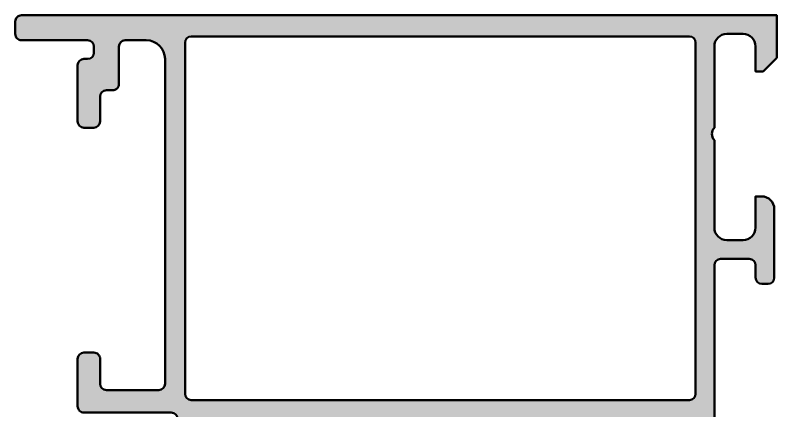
# Model space of a CAD drawing. Extents: x -15 to 68, y 0 to 85.
# Drawn here: x -15 to 46, y 53.3 to 85 of the extents above; entities that cross this region are included whole.
import ezdxf

# ---------------------------------------------------------------- set-up
doc = ezdxf.new("R2010")
doc.units = 0
doc.layers.add('0S-Alu contour', color=7, linetype='Continuous', lineweight=50)
doc.layers.add('0S-Alu hatch', color=252, linetype='Continuous', lineweight=25)

# ---------------------------------------------------------------- blocks, each defined once
blk = doc.blocks.new('501710__3BBF20E8_DFB6_48A4_8364_830B2A5478DB_')
at = {"layer": '0S-Alu hatch'}
h = blk.add_hatch(color=256, dxfattribs=at)
edge = h.paths.add_edge_path()
edge.add_line((-10.00000000000008, 76.5), (-10.00000000000008, 80.99999999999997))
edge.add_ellipse((-9.5000000000001, 80.99999999999999), major_axis=(-0.4999999999999858, 0), ratio=1, start_angle=269.9999999999984, end_angle=360, ccw=False)
edge.add_line((-9.500000000000085, 81.49999999999996), (-9.200000000000072, 81.49999999999996))
edge.add_arc((-9.200000000000072, 81.99999999999997), 0.5, 270, 360)
edge.add_line((-8.700000000000072, 81.99999999999997), (-8.700000000000072, 82.49999999999999))
edge.add_arc((-9.200000000000072, 82.49999999999999), 0.5, 0, 90)
edge.add_line((-9.200000000000072, 82.99999999999997), (-14.50000000000008, 82.99999999999997))
edge.add_ellipse((-14.5000000000001, 83.49999999999996), major_axis=(-0.4999999999999858, 0), ratio=1, start_angle=0, end_angle=90.00000000000159, ccw=False)
edge.add_line((-15.00000000000008, 83.49999999999997), (-15.00000000000008, 84.49999999999997))
edge.add_ellipse((-14.5000000000001, 84.49999999999999), major_axis=(-0.4999999999999858, 0), ratio=1, start_angle=269.9999999999984, end_angle=360, ccw=False)
edge.add_line((-14.50000000000008, 84.99999999999999), (45.99999999999991, 85))
edge.add_line((45.99999999999991, 85), (45.99999999999991, 81.60000000000001))
edge.add_line((45.99999999999991, 81.60000000000001), (44.89999999999992, 80.5))
edge.add_line((44.89999999999992, 80.5), (44.29999999999991, 80.5))
edge.add_line((44.29999999999991, 80.5), (44.29999999999991, 82.5))
edge.add_arc((43.29999999999992, 82.5), 1, 0, 90)
edge.add_line((43.29999999999992, 83.49999999999999), (41.99999999999991, 83.49999999999999))
edge.add_arc((41.99999999999991, 82.5), 1, 90, 180)
edge.add_line((40.99999999999991, 82.5), (40.99999999999991, 76))
edge.add_arc((41.52499999999991, 75.5), 0.7250000000000015, 136.3971810272967, 223.6028189727033)
edge.add_line((40.99999999999991, 75), (40.99999999999991, 68))
edge.add_arc((41.99999999999991, 68), 1, 180, 270)
edge.add_line((41.99999999999991, 67), (43.29999999999992, 67))
edge.add_arc((43.29999999999991, 68), 1, 270.0000000000004, 360)
edge.add_line((44.29999999999991, 68), (44.29999999999991, 70.5))
edge.add_line((44.29999999999991, 70.5), (44.79999999999992, 70.5))
edge.add_ellipse((44.79999999999992, 69.50000000000001), major_axis=(-0.9999999999999857, 0), ratio=1, start_angle=180, end_angle=270.0000000000004, ccw=False)
edge.add_line((45.79999999999991, 69.5), (45.79999999999992, 63.99999999999999))
edge.add_ellipse((45.29999999999991, 64), major_axis=(-0.5000000000000036, 0), ratio=1, start_angle=90.0000000000008, end_angle=180, ccw=False)
edge.add_line((45.29999999999992, 63.5), (44.79999999999992, 63.5))
edge.add_ellipse((44.79999999999992, 63.99999999999999), major_axis=(-0.4999999999999929, 0), ratio=1, start_angle=0, end_angle=90, ccw=False)
edge.add_line((44.29999999999992, 63.99999999999999), (44.29999999999991, 65))
edge.add_arc((43.79999999999991, 65), 0.5, 0, 90)
edge.add_line((43.79999999999991, 65.5), (41.49999999999991, 65.5))
edge.add_arc((41.49999999999991, 65), 0.5, 90, 180)
edge.add_line((40.99999999999991, 65), (40.99999999999991, 52.5))
edge.add_arc((41.09999999999991, 52.21715728752538), 0.2999999999999987, 109.471220634491, 180)
edge.add_line((40.79999999999992, 52.21715728752538), (40.79999999999992, 51.78284271247462))
edge.add_arc((41.09999999999991, 51.78284271247462), 0.2999999999999971, 180, 250.528779365509)
edge.add_line((40.99999999999991, 51.5), (40.99999999999992, 49.60000000000004))
edge.add_ellipse((40.69999999999988, 49.60000000000003), major_axis=(-0.3000000000000327, 0), ratio=1, start_angle=89.99999999999869, end_angle=180, ccw=False)
edge.add_line((40.69999999999988, 49.29999999999999), (39.70999999999996, 49.3))
edge.add_ellipse((39.70999999999995, 49.60000000000003), major_axis=(-0.3000000000000256, 0), ratio=1, start_angle=0, end_angle=90.00000000000142, ccw=False)
edge.add_line((39.40999999999993, 49.60000000000004), (39.40999999999992, 52.3))
edge.add_arc((39.20999999999992, 52.3), 0.2000000000000028, 0, 90)
edge.add_line((39.20999999999992, 52.5), (34.99999999999992, 52.5))
edge.add_arc((34.99999999999992, 52), 0.5, 90, 180)
edge.add_line((34.49999999999992, 52), (34.49999999999992, 51.29999999999999))
edge.add_line((34.49999999999992, 51.29999999999999), (35.88149545762228, 48.90717967697245))
edge.add_ellipse((35.76188021535163, 48.83811978464829), major_axis=(-0.1381197846482948, 0), ratio=1, start_angle=84.37742244920457, end_angle=210.0000000000038, ccw=False)
edge.add_ellipse((36.2382232411737, 53.6766088618478), major_axis=(-4.99999999999999, 0), ratio=1, start_angle=17.74841635607021, end_angle=84.37742244920679, ccw=False)
edge.add_arc((30.99999999999992, 52.00000000000001), 0.4999999999999972, 17.74841635606926, 90)
edge.add_line((30.99999999999992, 52.5), (7.999999999999914, 52.5))
edge.add_arc((7.999999999999914, 51.99999999999999), 0.5000000000000071, 90, 162.2515836439299)
edge.add_ellipse((2.761776758826144, 53.67660886184773), major_axis=(-4.999999999999942, 0), ratio=1, start_angle=95.62257755079321, end_angle=162.2515836439305, ccw=False)
edge.add_ellipse((3.238119784648219, 48.83811978464828), major_axis=(-0.1381197846483011, 0), ratio=1, start_angle=-29.99999999999818, end_angle=95.62257755078929, ccw=False)
edge.add_line((3.11850454237755, 48.90717967697243), (4.499999999999914, 51.29999999999999))
edge.add_line((4.499999999999914, 51.29999999999999), (4.499999999999914, 51.99999999999999))
edge.add_arc((3.999999999999914, 51.99999999999999), 0.5, 0, 90)
edge.add_line((3.999999999999914, 52.5), (-0.2100000000000932, 52.5))
edge.add_arc((-0.2100000000000932, 52.3), 0.1999999999999957, 90, 180)
edge.add_line((-0.4100000000000819, 52.3), (-0.4100000000000961, 49.60000000000004))
edge.add_ellipse((-0.7100000000001359, 49.60000000000004), major_axis=(-0.3000000000000398, 0), ratio=1, start_angle=90, end_angle=180, ccw=False)
edge.add_line((-0.7100000000001359, 49.29999999999999), (-1.700000000000045, 49.29999999999999))
edge.add_ellipse((-1.700000000000045, 49.60000000000004), major_axis=(-0.3000000000000398, 0), ratio=1, start_angle=0, end_angle=90, ccw=False)
edge.add_line((-2.000000000000085, 49.60000000000004), (-2.000000000000085, 51.49999999999999))
edge.add_arc((-2.100000000000093, 51.78284271247461), 0.3000000000000023, 289.4712206344923, 360)
edge.add_line((-1.800000000000082, 51.78284271247461), (-1.800000000000096, 52.21715728752537))
edge.add_arc((-2.100000000000093, 52.21715728752537), 0.2999999999999971, 0, 70.52877936550729)
edge.add_line((-2.000000000000085, 52.49999999999999), (-2.000000000000085, 52.69999999999999))
edge.add_arc((-2.500000000000085, 52.69999999999999), 0.5, 0, 90)
edge.add_line((-2.500000000000085, 53.19999999999999), (-9.500000000000057, 53.1999999999998))
edge.add_ellipse((-9.500000000000071, 53.69999999999982), major_axis=(-0.5000000000000142, 0), ratio=1, start_angle=0, end_angle=90.00000000000159, ccw=False)
edge.add_line((-10.00000000000008, 53.69999999999982), (-10.00000000000007, 57.49999999999999))
edge.add_ellipse((-9.500000000000085, 57.5), major_axis=(-0.4999999999999858, 0), ratio=1, start_angle=270, end_angle=360, ccw=False)
edge.add_line((-9.500000000000085, 57.99999999999998), (-8.700000000000072, 57.99999999999998))
edge.add_ellipse((-8.70000000000006, 57.5), major_axis=(-0.4999999999999929, 0), ratio=1, start_angle=180, end_angle=270.00000000000165, ccw=False)
edge.add_line((-8.200000000000072, 57.49999999999999), (-8.200000000000088, 55.49999999999979))
edge.add_arc((-7.700000000000088, 55.49999999999979), 0.5, 180, 270)
edge.add_line((-7.700000000000088, 54.99999999999979), (-3.500000000000085, 54.99999999999979))
edge.add_arc((-3.500000000000085, 55.49999999999979), 0.5, 270, 360)
edge.add_line((-3.000000000000085, 55.49999999999979), (-3.000000000000085, 81.49999999999996))
edge.add_arc((-4.500000000000085, 81.49999999999996), 1.5, 0, 90)
edge.add_line((-4.500000000000085, 82.99999999999997), (-6.200000000000088, 82.99999999999997))
edge.add_arc((-6.200000000000088, 82.49999999999999), 0.5, 90, 180)
edge.add_line((-6.700000000000088, 82.49999999999999), (-6.700000000000088, 79.4999999999998))
edge.add_ellipse((-7.200000000000073, 79.49999999999979), major_axis=(-0.4999999999999858, 0), ratio=1, start_angle=89.9999999999983, end_angle=180, ccw=False)
edge.add_line((-7.200000000000088, 78.9999999999998), (-7.700000000000102, 78.9999999999998))
edge.add_arc((-7.700000000000102, 78.4999999999998), 0.5, 90, 180)
edge.add_line((-8.200000000000102, 78.4999999999998), (-8.200000000000088, 76.49999999999999))
edge.add_ellipse((-8.700000000000102, 76.5), major_axis=(-0.5000000000000142, 0), ratio=1, start_angle=90.00000000000318, end_angle=180, ccw=False)
edge.add_line((-8.700000000000072, 75.99999999999999), (-9.500000000000071, 75.99999999999999))
edge.add_ellipse((-9.5000000000001, 76.49999999999997), major_axis=(-0.4999999999999858, 0), ratio=1, start_angle=0, end_angle=90.00000000000318, ccw=False)
edge = h.paths.add_edge_path()
edge.add_arc((38.99999999999991, 82.79999999999998), 0.5, 0, 90)
edge.add_line((38.99999999999991, 83.3), (-0.900000000000091, 83.3))
edge.add_arc((-0.900000000000091, 82.79999999999998), 0.5, 90, 180)
edge.add_line((-1.40000000000009, 82.79999999999998), (-1.40000000000009, 54.69999999999998))
edge.add_arc((-0.9000000000000767, 54.69999999999998), 0.5000000000000142, 180, 270)
edge.add_line((-0.9000000000000767, 54.19999999999998), (38.99999999999992, 54.2))
edge.add_arc((38.99999999999992, 54.69999999999999), 0.4999999999999929, 270, 360)
edge.add_line((39.49999999999992, 54.69999999999999), (39.49999999999992, 82.79999999999998))
at = {"layer": '0S-Alu contour', "color": 7}
for points in [[(-14.50000000000008, 84.99999999999999), (45.99999999999991, 85), (45.99999999999991, 81.60000000000001), (44.89999999999992, 80.5), (44.29999999999991, 80.5), (44.29999999999991, 82.5)], [(-15.00000000000008, 83.49999999999997), (-15.00000000000008, 84.49999999999997)], [(-9.200000000000072, 82.99999999999997), (-14.50000000000008, 82.99999999999997)], [(-4.500000000000085, 82.99999999999997), (-6.200000000000088, 82.99999999999997)], [(38.99999999999991, 83.3), (-0.900000000000091, 83.3)], [(43.29999999999992, 83.49999999999999), (41.99999999999991, 83.49999999999999)], [(-8.700000000000072, 81.99999999999997), (-8.700000000000072, 82.49999999999999)], [(-6.700000000000088, 82.49999999999999), (-6.700000000000088, 79.4999999999998)], [(-1.40000000000009, 82.79999999999998), (-1.40000000000009, 54.69999999999998)], [(39.49999999999992, 54.69999999999999), (39.49999999999992, 82.79999999999998)], [(40.99999999999991, 82.5), (40.99999999999991, 76)], [(-9.500000000000085, 81.49999999999996), (-9.200000000000072, 81.49999999999996)], [(-3.000000000000085, 55.49999999999979), (-3.000000000000085, 81.49999999999996)], [(-10.00000000000008, 76.5), (-10.00000000000008, 80.99999999999997)], [(-7.200000000000088, 78.9999999999998), (-7.700000000000102, 78.9999999999998)], [(-8.200000000000102, 78.4999999999998), (-8.200000000000088, 76.49999999999999)], [(-8.700000000000072, 75.99999999999999), (-9.500000000000071, 75.99999999999999)], [(40.99999999999991, 75), (40.99999999999991, 68)], [(44.29999999999991, 68), (44.29999999999991, 70.5), (44.79999999999992, 70.5)], [(45.79999999999991, 69.5), (45.79999999999992, 63.99999999999999)], [(41.99999999999991, 67), (43.29999999999992, 67)], [(43.79999999999991, 65.5), (41.49999999999991, 65.5)], [(40.99999999999991, 65), (40.99999999999991, 52.5)], [(44.29999999999992, 63.99999999999999), (44.29999999999991, 65)], [(45.29999999999992, 63.5), (44.79999999999992, 63.5)], [(-9.500000000000085, 57.99999999999998), (-8.700000000000072, 57.99999999999998)], [(-10.00000000000008, 53.69999999999982), (-10.00000000000007, 57.49999999999999)], [(-8.200000000000072, 57.49999999999999), (-8.200000000000088, 55.49999999999979)], [(-7.700000000000088, 54.99999999999979), (-3.500000000000085, 54.99999999999979)], [(-0.9000000000000767, 54.19999999999998), (38.99999999999992, 54.2)], [(-2.500000000000085, 53.19999999999999), (-9.500000000000057, 53.1999999999998)], [(-2.000000000000085, 52.49999999999999), (-2.000000000000085, 52.69999999999999)], [(3.999999999999914, 52.5), (-0.2100000000000932, 52.5)], [(30.99999999999992, 52.5), (7.999999999999914, 52.5)], [(39.20999999999992, 52.5), (34.99999999999992, 52.5)], [(-1.800000000000082, 51.78284271247461), (-1.800000000000096, 52.21715728752537)], [(-0.4100000000000819, 52.3), (-0.4100000000000961, 49.60000000000004)], [(3.11850454237755, 48.90717967697243), (4.499999999999914, 51.29999999999999), (4.499999999999914, 51.99999999999999)], [(34.49999999999992, 52), (34.49999999999992, 51.29999999999999), (35.88149545762228, 48.90717967697245)], [(39.40999999999993, 49.60000000000004), (39.40999999999992, 52.3)], [(40.79999999999992, 52.21715728752538), (40.79999999999992, 51.78284271247462)], [(-2.000000000000085, 49.60000000000004), (-2.000000000000085, 51.49999999999999)], [(40.99999999999991, 51.5), (40.99999999999992, 49.60000000000004)], [(-0.7100000000001359, 49.29999999999999), (-1.700000000000045, 49.29999999999999)], [(40.69999999999988, 49.29999999999999), (39.70999999999996, 49.3)]]:
    blk.add_lwpolyline(points, dxfattribs=at)
at = {"layer": '0S-Alu contour', "color": 7, "extrusion": (0, 0, -1)}
for centre, radius, start, end in [((14.5000000000001, 84.49999999999999), 0.4999999999999858, 0, 90.0000000000016), ((14.5000000000001, 83.49999999999996), 0.4999999999999858, 269.9999999999984, 0), ((9.5000000000001, 80.99999999999999), 0.4999999999999858, 0, 90.0000000000016), ((7.200000000000073, 79.49999999999979), 0.4999999999999858, 180, 270.0000000000017), ((9.5000000000001, 76.49999999999997), 0.4999999999999858, 269.9999999999968, 0), ((8.700000000000102, 76.5), 0.5000000000000142, 180, 269.9999999999968), ((-44.79999999999992, 69.50000000000001), 0.9999999999999857, 89.99999999999959, 180), ((-44.79999999999992, 63.99999999999999), 0.4999999999999929, 270, 0), ((-45.29999999999991, 64), 0.5000000000000036, 180, 269.9999999999992), ((9.500000000000085, 57.5), 0.4999999999999858, 0, 90), ((8.70000000000006, 57.5), 0.4999999999999929, 89.99999999999837, 180), ((9.500000000000071, 53.69999999999982), 0.5000000000000142, 269.9999999999984, 0), ((-2.761776758826144, 53.67660886184773), 4.999999999999942, 197.7484163560695, 264.3774224492068), ((-36.2382232411737, 53.6766088618478), 4.99999999999999, 275.6225775507933, 342.2515836439298), ((1.700000000000045, 49.60000000000004), 0.3000000000000398, 270, 0), ((0.7100000000001359, 49.60000000000004), 0.3000000000000398, 180, 270), ((-39.70999999999995, 49.60000000000003), 0.3000000000000256, 269.9999999999986, 0), ((-40.69999999999988, 49.60000000000003), 0.3000000000000327, 180, 270.0000000000013), ((-3.238119784648219, 48.83811978464828), 0.1381197846483011, 264.3774224492107, 29.99999999999824), ((-35.76188021535163, 48.83811978464829), 0.1381197846482948, 149.9999999999962, 275.6225775507954)]:
    blk.add_arc(centre, radius, start, end, dxfattribs=at)
at = {"layer": '0S-Alu contour', "color": 7}
for centre, radius, start, end in [((-9.200000000000072, 82.49999999999999), 0.5, 0, 90), ((-6.200000000000088, 82.49999999999999), 0.5, 90, 180), ((-4.500000000000085, 81.49999999999996), 1.5, 0, 90), ((-0.900000000000091, 82.79999999999998), 0.5, 90, 180), ((38.99999999999991, 82.79999999999998), 0.5, 0, 90), ((41.99999999999991, 82.5), 1, 90, 180), ((43.29999999999992, 82.5), 1, 0, 90), ((-9.200000000000072, 81.99999999999997), 0.5, 270, 0), ((-7.700000000000102, 78.4999999999998), 0.5, 90, 180), ((41.52499999999991, 75.5), 0.7250000000000015, 136.3971810272967, 223.6028189727033), ((41.99999999999991, 68), 1, 180, 270), ((43.29999999999991, 68), 1, 270.0000000000004, 0), ((41.49999999999991, 65), 0.5, 90, 180), ((43.79999999999991, 65), 0.5, 0, 90), ((-7.700000000000088, 55.49999999999979), 0.5, 180, 270), ((-3.500000000000085, 55.49999999999979), 0.5, 270, 0), ((-0.9000000000000767, 54.69999999999998), 0.5000000000000142, 180, 270), ((38.99999999999992, 54.69999999999999), 0.4999999999999929, 270, 0), ((-2.500000000000085, 52.69999999999999), 0.5, 0, 90), ((-2.100000000000093, 52.21715728752537), 0.2999999999999971, 0, 70.52877936550729), ((-0.2100000000000932, 52.3), 0.1999999999999957, 90, 180), ((3.999999999999914, 51.99999999999999), 0.5, 0, 90), ((7.999999999999914, 51.99999999999999), 0.5000000000000071, 90, 162.2515836439299), ((30.99999999999992, 52.00000000000001), 0.4999999999999972, 17.74841635606926, 90), ((34.99999999999992, 52), 0.5, 90, 180), ((39.20999999999992, 52.3), 0.2000000000000028, 0, 90), ((41.09999999999991, 52.21715728752538), 0.2999999999999987, 109.471220634491, 180), ((-2.100000000000093, 51.78284271247461), 0.3000000000000023, 289.4712206344923, 0), ((41.09999999999991, 51.78284271247462), 0.2999999999999971, 180, 250.528779365509)]:
    blk.add_arc(centre, radius, start, end, dxfattribs=at)
blk = doc.blocks.new('502340__95C7E850_5D95_4330_AB99_5829FCB42B1C_')
at = {"layer": '0S-Alu contour', "color": 7}
blk.add_blockref('501710__3BBF20E8_DFB6_48A4_8364_830B2A5478DB_', (0, 0), dxfattribs=at)

msp = doc.modelspace()

# ---------------------------------------------------------------- block references
at = {"layer": '0S-Alu contour', "color": 7}
msp.add_blockref('502340__95C7E850_5D95_4330_AB99_5829FCB42B1C_', (0, 0), dxfattribs=at)

doc.saveas('drawing.dxf')
